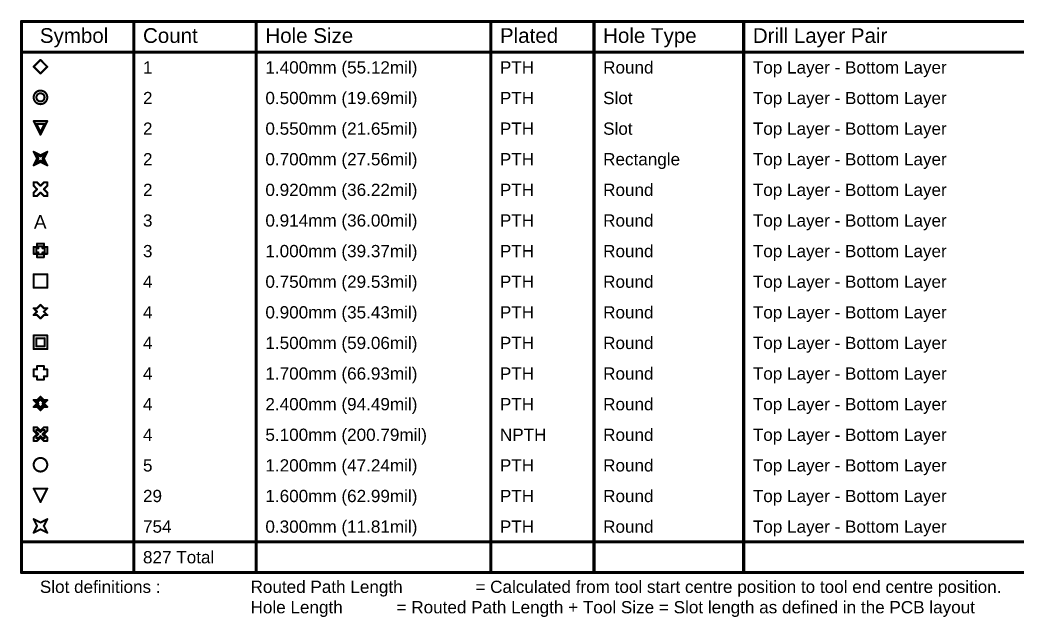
# Model space of a CAD drawing. Header units: inches. Extents: x 22 to 371, y 55 to 284.
# Drawn here: x 24.1 to 148.2, y 210.1 to 284.4 of the extents above; entities that cross this region are included whole.
import ezdxf

# ---------------------------------------------------------------- set-up
doc = ezdxf.new("R2010")
doc.units = ezdxf.units.IN
doc.layers.add('Drill Drawing', color=1, linetype='Continuous')
doc.styles.add('Arial', font='', dxfattribs={"height": 0.2})
doc.styles.get('Arial').set_extended_font_data('Arial')

msp = doc.modelspace()

# ---------------------------------------------------------------- linework, layer by layer
at = {"layer": 'Drill Drawing'}
for points in [[(24.27, 284.22, 0.381, 0.381, 0), (370.42, 284.22, 0.381, 0.381, 0)], [(24.27, 215.64, 0.381, 0.381, 0), (24.27, 284.22, 0.381, 0.381, 0)], [(38.26, 215.64, 0.381, 0.381, 0), (38.26, 284.22, 0.381, 0.381, 0)], [(53.5, 215.64, 0.381, 0.381, 0), (53.5, 284.22, 0.381, 0.381, 0)], [(82.7, 215.64, 0.381, 0.381, 0), (82.7, 284.22, 0.381, 0.381, 0)], [(95.55, 215.64, 0.381, 0.381, 0), (95.55, 284.22, 0.381, 0.381, 0)], [(114.19, 215.64, 0.381, 0.381, 0), (114.19, 284.22, 0.381, 0.381, 0)], [(24.27, 280.41, 0.381, 0.381, 0), (370.42, 280.41, 0.381, 0.381, 0)], [(25.79, 278.59, 0.254, 0.254, 0), (26.64, 279.44, 0.254, 0.254, 0)], [(26.64, 279.44, 0.254, 0.254, 0), (27.48, 278.59, 0.254, 0.254, 0)], [(25.79, 278.59, 0.254, 0.254, 0), (26.64, 277.75, 0.254, 0.254, 0)], [(26.64, 277.75, 0.254, 0.254, 0), (27.48, 278.59, 0.254, 0.254, 0)], [(25.79, 271.82, 0.254, 0.254, 0), (27.48, 271.82, 0.254, 0.254, 0)], [(25.79, 271.82, 0.254, 0.254, 0), (26.64, 270.13, 0.254, 0.254, 0)], [(26.64, 270.13, 0.254, 0.254, 0), (27.48, 271.82, 0.254, 0.254, 0)], [(26.13, 271.48, 0.254, 0.254, 0), (27.14, 271.48, 0.254, 0.254, 0)], [(26.13, 271.48, 0.254, 0.254, 0), (26.64, 270.47, 0.254, 0.254, 0)], [(26.64, 270.47, 0.254, 0.254, 0), (27.14, 271.48, 0.254, 0.254, 0)], [(25.79, 268.01, 0.254, 0.254, 0), (26.64, 267.59, 0.254, 0.254, 0)], [(25.79, 268.01, 0.254, 0.254, 0), (26.21, 267.16, 0.254, 0.254, 0)], [(25.79, 266.32, 0.254, 0.254, 0), (26.21, 267.16, 0.254, 0.254, 0)], [(26.13, 267.67, 0.254, 0.254, 0), (26.64, 267.42, 0.254, 0.254, 0)], [(26.13, 267.67, 0.254, 0.254, 0), (26.38, 267.16, 0.254, 0.254, 0)], [(26.13, 266.66, 0.254, 0.254, 0), (26.38, 267.16, 0.254, 0.254, 0)], [(26.13, 266.66, 0.254, 0.254, 0), (26.64, 266.91, 0.254, 0.254, 0)], [(26.64, 267.59, 0.254, 0.254, 0), (27.48, 268.01, 0.254, 0.254, 0)], [(26.64, 267.42, 0.254, 0.254, 0), (27.14, 267.67, 0.254, 0.254, 0)], [(26.64, 266.91, 0.254, 0.254, 0), (27.14, 266.66, 0.254, 0.254, 0)], [(26.89, 267.16, 0.254, 0.254, 0), (27.14, 267.67, 0.254, 0.254, 0)], [(26.89, 267.16, 0.254, 0.254, 0), (27.14, 266.66, 0.254, 0.254, 0)], [(27.06, 267.16, 0.254, 0.254, 0), (27.48, 268.01, 0.254, 0.254, 0)], [(27.06, 267.16, 0.254, 0.254, 0), (27.48, 266.32, 0.254, 0.254, 0)], [(25.79, 266.32, 0.254, 0.254, 0), (26.64, 266.74, 0.254, 0.254, 0)], [(26.64, 266.74, 0.254, 0.254, 0), (27.48, 266.32, 0.254, 0.254, 0)], [(25.79, 263.78, 0.254, 0.254, 0), (25.79, 264.2, 0.254, 0.254, 0)], [(25.79, 264.2, 0.254, 0.254, 0), (26.21, 264.2, 0.254, 0.254, 0)], [(25.79, 263.78, 0.254, 0.254, 0), (26.21, 263.35, 0.254, 0.254, 0)], [(25.79, 262.93, 0.254, 0.254, 0), (26.21, 263.35, 0.254, 0.254, 0)], [(26.21, 264.2, 0.254, 0.254, 0), (26.64, 263.78, 0.254, 0.254, 0)], [(26.64, 263.78, 0.254, 0.254, 0), (27.06, 264.2, 0.254, 0.254, 0)], [(27.06, 264.2, 0.254, 0.254, 0), (27.48, 264.2, 0.254, 0.254, 0)], [(27.06, 263.35, 0.254, 0.254, 0), (27.48, 263.78, 0.254, 0.254, 0)], [(27.06, 263.35, 0.254, 0.254, 0), (27.48, 262.93, 0.254, 0.254, 0)], [(27.48, 263.78, 0.254, 0.254, 0), (27.48, 264.2, 0.254, 0.254, 0)], [(25.79, 262.51, 0.254, 0.254, 0), (25.79, 262.93, 0.254, 0.254, 0)], [(25.79, 262.51, 0.254, 0.254, 0), (26.21, 262.51, 0.254, 0.254, 0)], [(26.21, 262.51, 0.254, 0.254, 0), (26.64, 262.93, 0.254, 0.254, 0)], [(26.64, 262.93, 0.254, 0.254, 0), (27.06, 262.51, 0.254, 0.254, 0)], [(27.06, 262.51, 0.254, 0.254, 0), (27.48, 262.51, 0.254, 0.254, 0)], [(27.48, 262.51, 0.254, 0.254, 0), (27.48, 262.93, 0.254, 0.254, 0)], [(25.79, 255.31, 0.254, 0.254, 0), (25.79, 256.16, 0.254, 0.254, 0)], [(25.79, 256.16, 0.254, 0.254, 0), (26.21, 256.16, 0.254, 0.254, 0)], [(26.13, 255.48, 0.254, 0.254, 0), (26.13, 255.99, 0.254, 0.254, 0)], [(26.13, 255.99, 0.254, 0.254, 0), (26.38, 255.99, 0.254, 0.254, 0)], [(26.21, 256.16, 0.254, 0.254, 0), (26.21, 256.58, 0.254, 0.254, 0)], [(26.21, 256.58, 0.254, 0.254, 0), (27.06, 256.58, 0.254, 0.254, 0)], [(26.38, 255.99, 0.254, 0.254, 0), (26.38, 256.24, 0.254, 0.254, 0)], [(26.38, 256.24, 0.254, 0.254, 0), (26.89, 256.24, 0.254, 0.254, 0)], [(26.89, 255.99, 0.254, 0.254, 0), (26.89, 256.24, 0.254, 0.254, 0)], [(26.89, 255.99, 0.254, 0.254, 0), (27.14, 255.99, 0.254, 0.254, 0)], [(27.06, 256.16, 0.254, 0.254, 0), (27.06, 256.58, 0.254, 0.254, 0)], [(27.06, 256.16, 0.254, 0.254, 0), (27.48, 256.16, 0.254, 0.254, 0)], [(27.14, 255.48, 0.254, 0.254, 0), (27.14, 255.99, 0.254, 0.254, 0)], [(27.48, 255.31, 0.254, 0.254, 0), (27.48, 256.16, 0.254, 0.254, 0)], [(25.79, 255.31, 0.254, 0.254, 0), (26.21, 255.31, 0.254, 0.254, 0)], [(26.13, 255.48, 0.254, 0.254, 0), (26.38, 255.48, 0.254, 0.254, 0)], [(26.21, 254.89, 0.254, 0.254, 0), (26.21, 255.31, 0.254, 0.254, 0)], [(26.21, 254.89, 0.254, 0.254, 0), (27.06, 254.89, 0.254, 0.254, 0)], [(26.38, 255.23, 0.254, 0.254, 0), (26.38, 255.48, 0.254, 0.254, 0)], [(26.38, 255.23, 0.254, 0.254, 0), (26.89, 255.23, 0.254, 0.254, 0)], [(26.89, 255.48, 0.254, 0.254, 0), (27.14, 255.48, 0.254, 0.254, 0)], [(26.89, 255.23, 0.254, 0.254, 0), (26.89, 255.48, 0.254, 0.254, 0)], [(27.06, 255.31, 0.254, 0.254, 0), (27.48, 255.31, 0.254, 0.254, 0)], [(27.06, 254.89, 0.254, 0.254, 0), (27.06, 255.31, 0.254, 0.254, 0)], [(25.79, 252.77, 0.254, 0.254, 0), (27.48, 252.77, 0.254, 0.254, 0)], [(25.79, 251.08, 0.254, 0.254, 0), (25.79, 252.77, 0.254, 0.254, 0)], [(27.48, 251.08, 0.254, 0.254, 0), (27.48, 252.77, 0.254, 0.254, 0)], [(25.79, 251.08, 0.254, 0.254, 0), (27.48, 251.08, 0.254, 0.254, 0)], [(25.79, 248.54, 0.254, 0.254, 0), (26.21, 248.11, 0.254, 0.254, 0)], [(25.79, 248.54, 0.254, 0.254, 0), (26.21, 248.54, 0.254, 0.254, 0)], [(26.21, 248.54, 0.254, 0.254, 0), (26.64, 248.96, 0.254, 0.254, 0)], [(26.64, 248.96, 0.254, 0.254, 0), (27.06, 248.54, 0.254, 0.254, 0)], [(27.06, 248.54, 0.254, 0.254, 0), (27.48, 248.54, 0.254, 0.254, 0)], [(27.06, 248.11, 0.254, 0.254, 0), (27.48, 248.54, 0.254, 0.254, 0)], [(25.79, 247.69, 0.254, 0.254, 0), (26.21, 248.11, 0.254, 0.254, 0)], [(25.79, 247.69, 0.254, 0.254, 0), (26.21, 247.69, 0.254, 0.254, 0)], [(26.21, 247.69, 0.254, 0.254, 0), (26.64, 247.27, 0.254, 0.254, 0)], [(26.64, 247.27, 0.254, 0.254, 0), (27.06, 247.69, 0.254, 0.254, 0)], [(27.06, 248.11, 0.254, 0.254, 0), (27.48, 247.69, 0.254, 0.254, 0)], [(27.06, 247.69, 0.254, 0.254, 0), (27.48, 247.69, 0.254, 0.254, 0)], [(25.79, 245.15, 0.254, 0.254, 0), (27.48, 245.15, 0.254, 0.254, 0)], [(25.79, 243.46, 0.254, 0.254, 0), (25.79, 245.15, 0.254, 0.254, 0)], [(26.13, 244.81, 0.254, 0.254, 0), (27.14, 244.81, 0.254, 0.254, 0)], [(26.13, 243.8, 0.254, 0.254, 0), (26.13, 244.81, 0.254, 0.254, 0)], [(27.14, 243.8, 0.254, 0.254, 0), (27.14, 244.81, 0.254, 0.254, 0)], [(27.48, 243.46, 0.254, 0.254, 0), (27.48, 245.15, 0.254, 0.254, 0)], [(25.79, 243.46, 0.254, 0.254, 0), (27.48, 243.46, 0.254, 0.254, 0)], [(26.13, 243.8, 0.254, 0.254, 0), (27.14, 243.8, 0.254, 0.254, 0)], [(25.79, 240.07, 0.254, 0.254, 0), (25.79, 240.92, 0.254, 0.254, 0)], [(25.79, 240.92, 0.254, 0.254, 0), (26.21, 240.92, 0.254, 0.254, 0)], [(26.21, 240.92, 0.254, 0.254, 0), (26.21, 241.34, 0.254, 0.254, 0)], [(26.21, 241.34, 0.254, 0.254, 0), (27.06, 241.34, 0.254, 0.254, 0)], [(27.06, 240.92, 0.254, 0.254, 0), (27.06, 241.34, 0.254, 0.254, 0)], [(27.06, 240.92, 0.254, 0.254, 0), (27.48, 240.92, 0.254, 0.254, 0)], [(27.48, 240.07, 0.254, 0.254, 0), (27.48, 240.92, 0.254, 0.254, 0)], [(25.79, 240.07, 0.254, 0.254, 0), (26.21, 240.07, 0.254, 0.254, 0)], [(26.21, 239.65, 0.254, 0.254, 0), (26.21, 240.07, 0.254, 0.254, 0)], [(26.21, 239.65, 0.254, 0.254, 0), (27.06, 239.65, 0.254, 0.254, 0)], [(27.06, 240.07, 0.254, 0.254, 0), (27.48, 240.07, 0.254, 0.254, 0)], [(27.06, 239.65, 0.254, 0.254, 0), (27.06, 240.07, 0.254, 0.254, 0)], [(25.79, 237.11, 0.254, 0.254, 0), (26.21, 236.68, 0.254, 0.254, 0)], [(25.79, 237.11, 0.254, 0.254, 0), (26.21, 237.11, 0.254, 0.254, 0)], [(26.21, 237.11, 0.254, 0.254, 0), (26.64, 237.53, 0.254, 0.254, 0)], [(26.38, 236.94, 0.254, 0.254, 0), (26.64, 237.19, 0.254, 0.254, 0)], [(26.64, 237.53, 0.254, 0.254, 0), (27.06, 237.11, 0.254, 0.254, 0)], [(26.64, 237.19, 0.254, 0.254, 0), (26.89, 236.94, 0.254, 0.254, 0)], [(27.06, 237.11, 0.254, 0.254, 0), (27.48, 237.11, 0.254, 0.254, 0)], [(27.06, 236.68, 0.254, 0.254, 0), (27.48, 237.11, 0.254, 0.254, 0)], [(25.79, 236.26, 0.254, 0.254, 0), (26.21, 236.68, 0.254, 0.254, 0)], [(25.79, 236.26, 0.254, 0.254, 0), (26.21, 236.26, 0.254, 0.254, 0)], [(26.13, 236.94, 0.254, 0.254, 0), (26.38, 236.68, 0.254, 0.254, 0)], [(26.13, 236.94, 0.254, 0.254, 0), (26.38, 236.94, 0.254, 0.254, 0)], [(26.13, 236.43, 0.254, 0.254, 0), (26.38, 236.68, 0.254, 0.254, 0)], [(26.13, 236.43, 0.254, 0.254, 0), (26.38, 236.43, 0.254, 0.254, 0)], [(26.21, 236.26, 0.254, 0.254, 0), (26.64, 235.84, 0.254, 0.254, 0)], [(26.38, 236.43, 0.254, 0.254, 0), (26.64, 236.18, 0.254, 0.254, 0)], [(26.64, 236.18, 0.254, 0.254, 0), (26.89, 236.43, 0.254, 0.254, 0)], [(26.64, 235.84, 0.254, 0.254, 0), (27.06, 236.26, 0.254, 0.254, 0)], [(26.89, 236.94, 0.254, 0.254, 0), (27.14, 236.94, 0.254, 0.254, 0)], [(26.89, 236.68, 0.254, 0.254, 0), (27.14, 236.94, 0.254, 0.254, 0)], [(26.89, 236.68, 0.254, 0.254, 0), (27.14, 236.43, 0.254, 0.254, 0)], [(26.89, 236.43, 0.254, 0.254, 0), (27.14, 236.43, 0.254, 0.254, 0)], [(27.06, 236.68, 0.254, 0.254, 0), (27.48, 236.26, 0.254, 0.254, 0)], [(27.06, 236.26, 0.254, 0.254, 0), (27.48, 236.26, 0.254, 0.254, 0)], [(25.79, 233.3, 0.254, 0.254, 0), (25.79, 233.72, 0.254, 0.254, 0)], [(25.79, 233.72, 0.254, 0.254, 0), (26.21, 233.72, 0.254, 0.254, 0)], [(25.79, 233.3, 0.254, 0.254, 0), (26.21, 232.87, 0.254, 0.254, 0)], [(26.13, 233.13, 0.254, 0.254, 0), (26.13, 233.38, 0.254, 0.254, 0)], [(26.13, 233.38, 0.254, 0.254, 0), (26.38, 233.38, 0.254, 0.254, 0)], [(26.21, 233.72, 0.254, 0.254, 0), (26.64, 233.3, 0.254, 0.254, 0)], [(26.38, 233.38, 0.254, 0.254, 0), (26.64, 233.13, 0.254, 0.254, 0)], [(26.64, 233.3, 0.254, 0.254, 0), (27.06, 233.72, 0.254, 0.254, 0)], [(26.64, 233.13, 0.254, 0.254, 0), (26.89, 233.38, 0.254, 0.254, 0)], [(26.89, 233.38, 0.254, 0.254, 0), (27.14, 233.38, 0.254, 0.254, 0)], [(27.06, 233.72, 0.254, 0.254, 0), (27.48, 233.72, 0.254, 0.254, 0)], [(27.06, 232.87, 0.254, 0.254, 0), (27.48, 233.3, 0.254, 0.254, 0)], [(27.14, 233.13, 0.254, 0.254, 0), (27.14, 233.38, 0.254, 0.254, 0)], [(27.48, 233.3, 0.254, 0.254, 0), (27.48, 233.72, 0.254, 0.254, 0)], [(25.79, 232.45, 0.254, 0.254, 0), (26.21, 232.87, 0.254, 0.254, 0)], [(25.79, 232.03, 0.254, 0.254, 0), (25.79, 232.45, 0.254, 0.254, 0)], [(26.13, 233.13, 0.254, 0.254, 0), (26.38, 232.87, 0.254, 0.254, 0)], [(26.13, 232.62, 0.254, 0.254, 0), (26.38, 232.87, 0.254, 0.254, 0)], [(26.13, 232.37, 0.254, 0.254, 0), (26.13, 232.62, 0.254, 0.254, 0)], [(26.13, 232.37, 0.254, 0.254, 0), (26.38, 232.37, 0.254, 0.254, 0)], [(26.21, 232.03, 0.254, 0.254, 0), (26.64, 232.45, 0.254, 0.254, 0)], [(26.38, 232.37, 0.254, 0.254, 0), (26.64, 232.62, 0.254, 0.254, 0)], [(26.64, 232.62, 0.254, 0.254, 0), (26.89, 232.37, 0.254, 0.254, 0)], [(26.64, 232.45, 0.254, 0.254, 0), (27.06, 232.03, 0.254, 0.254, 0)], [(26.89, 232.87, 0.254, 0.254, 0), (27.14, 233.13, 0.254, 0.254, 0)], [(26.89, 232.87, 0.254, 0.254, 0), (27.14, 232.62, 0.254, 0.254, 0)], [(26.89, 232.37, 0.254, 0.254, 0), (27.14, 232.37, 0.254, 0.254, 0)], [(27.06, 232.87, 0.254, 0.254, 0), (27.48, 232.45, 0.254, 0.254, 0)], [(27.14, 232.37, 0.254, 0.254, 0), (27.14, 232.62, 0.254, 0.254, 0)], [(27.48, 232.03, 0.254, 0.254, 0), (27.48, 232.45, 0.254, 0.254, 0)], [(25.79, 232.03, 0.254, 0.254, 0), (26.21, 232.03, 0.254, 0.254, 0)], [(27.06, 232.03, 0.254, 0.254, 0), (27.48, 232.03, 0.254, 0.254, 0)], [(25.79, 226.1, 0.254, 0.254, 0), (27.48, 226.1, 0.254, 0.254, 0)], [(25.79, 226.1, 0.254, 0.254, 0), (26.64, 224.41, 0.254, 0.254, 0)], [(26.64, 224.41, 0.254, 0.254, 0), (27.48, 226.1, 0.254, 0.254, 0)], [(25.79, 222.29, 0.254, 0.254, 0), (26.64, 221.87, 0.254, 0.254, 0)], [(25.79, 222.29, 0.254, 0.254, 0), (26.21, 221.44, 0.254, 0.254, 0)], [(26.64, 221.87, 0.254, 0.254, 0), (27.48, 222.29, 0.254, 0.254, 0)], [(27.06, 221.44, 0.254, 0.254, 0), (27.48, 222.29, 0.254, 0.254, 0)], [(25.79, 220.6, 0.254, 0.254, 0), (26.21, 221.44, 0.254, 0.254, 0)], [(25.79, 220.6, 0.254, 0.254, 0), (26.64, 221.02, 0.254, 0.254, 0)], [(26.64, 221.02, 0.254, 0.254, 0), (27.48, 220.6, 0.254, 0.254, 0)], [(27.06, 221.44, 0.254, 0.254, 0), (27.48, 220.6, 0.254, 0.254, 0)], [(24.27, 219.45, 0.381, 0.381, 0), (370.42, 219.45, 0.381, 0.381, 0)], [(24.27, 215.64, 0.381, 0.381, 0), (370.42, 215.64, 0.381, 0.381, 0)]]:
    msp.add_lwpolyline(points, format="xyseb", dxfattribs=at)
for points in [[(24.17, 284.22, 0.191, 0.191, 1), (24.36, 284.22, 0.191, 0.191, 1)], [(24.17, 284.22, 0.191, 0.191, 1), (24.36, 284.22, 0.191, 0.191, 1)], [(38.17, 284.22, 0.191, 0.191, 1), (38.36, 284.22, 0.191, 0.191, 1)], [(53.4, 284.22, 0.191, 0.191, 1), (53.59, 284.22, 0.191, 0.191, 1)], [(82.6, 284.22, 0.191, 0.191, 1), (82.79, 284.22, 0.191, 0.191, 1)], [(95.45, 284.22, 0.191, 0.191, 1), (95.64, 284.22, 0.191, 0.191, 1)], [(114.09, 284.22, 0.191, 0.191, 1), (114.28, 284.22, 0.191, 0.191, 1)], [(24.17, 280.41, 0.191, 0.191, 1), (24.36, 280.41, 0.191, 0.191, 1)], [(26.57, 279.44, 0.127, 0.127, 1), (26.7, 279.44, 0.127, 0.127, 1)], [(26.57, 279.44, 0.127, 0.127, 1), (26.7, 279.44, 0.127, 0.127, 1)], [(25.72, 278.59, 0.127, 0.127, 1), (25.85, 278.59, 0.127, 0.127, 1)], [(25.72, 278.59, 0.127, 0.127, 1), (25.85, 278.59, 0.127, 0.127, 1)], [(27.42, 278.59, 0.127, 0.127, 1), (27.55, 278.59, 0.127, 0.127, 1)], [(27.42, 278.59, 0.127, 0.127, 1), (27.55, 278.59, 0.127, 0.127, 1)], [(26.57, 277.75, 0.127, 0.127, 1), (26.7, 277.75, 0.127, 0.127, 1)], [(26.57, 277.75, 0.127, 0.127, 1), (26.7, 277.75, 0.127, 0.127, 1)], [(27.48, 274.78, 0.254, 0.254, 1), (25.79, 274.78, 0.254, 0.254, 1)], [(25.72, 274.78, 0.127, 0.127, 1), (25.85, 274.78, 0.127, 0.127, 1)], [(27.14, 274.78, 0.254, 0.254, 1), (26.13, 274.78, 0.254, 0.254, 1)], [(26.06, 274.78, 0.127, 0.127, 1), (26.19, 274.78, 0.127, 0.127, 1)], [(27.08, 274.78, 0.127, 0.127, 1), (27.21, 274.78, 0.127, 0.127, 1)], [(27.42, 274.78, 0.127, 0.127, 1), (27.55, 274.78, 0.127, 0.127, 1)], [(25.72, 271.82, 0.127, 0.127, 1), (25.85, 271.82, 0.127, 0.127, 1)], [(25.72, 271.82, 0.127, 0.127, 1), (25.85, 271.82, 0.127, 0.127, 1)], [(27.42, 271.82, 0.127, 0.127, 1), (27.55, 271.82, 0.127, 0.127, 1)], [(27.42, 271.82, 0.127, 0.127, 1), (27.55, 271.82, 0.127, 0.127, 1)], [(26.06, 271.48, 0.127, 0.127, 1), (26.19, 271.48, 0.127, 0.127, 1)], [(26.06, 271.48, 0.127, 0.127, 1), (26.19, 271.48, 0.127, 0.127, 1)], [(27.08, 271.48, 0.127, 0.127, 1), (27.21, 271.48, 0.127, 0.127, 1)], [(27.08, 271.48, 0.127, 0.127, 1), (27.21, 271.48, 0.127, 0.127, 1)], [(26.57, 270.47, 0.127, 0.127, 1), (26.7, 270.47, 0.127, 0.127, 1)], [(26.57, 270.47, 0.127, 0.127, 1), (26.7, 270.47, 0.127, 0.127, 1)], [(26.57, 270.13, 0.127, 0.127, 1), (26.7, 270.13, 0.127, 0.127, 1)], [(26.57, 270.13, 0.127, 0.127, 1), (26.7, 270.13, 0.127, 0.127, 1)], [(25.72, 268.01, 0.127, 0.127, 1), (25.85, 268.01, 0.127, 0.127, 1)], [(25.72, 268.01, 0.127, 0.127, 1), (25.85, 268.01, 0.127, 0.127, 1)], [(26.06, 267.67, 0.127, 0.127, 1), (26.19, 267.67, 0.127, 0.127, 1)], [(26.06, 267.67, 0.127, 0.127, 1), (26.19, 267.67, 0.127, 0.127, 1)], [(26.15, 267.16, 0.127, 0.127, 1), (26.28, 267.16, 0.127, 0.127, 1)], [(26.15, 267.16, 0.127, 0.127, 1), (26.28, 267.16, 0.127, 0.127, 1)], [(26.32, 267.16, 0.127, 0.127, 1), (26.44, 267.16, 0.127, 0.127, 1)], [(26.32, 267.16, 0.127, 0.127, 1), (26.44, 267.16, 0.127, 0.127, 1)], [(26.57, 267.59, 0.127, 0.127, 1), (26.7, 267.59, 0.127, 0.127, 1)], [(26.57, 267.59, 0.127, 0.127, 1), (26.7, 267.59, 0.127, 0.127, 1)], [(26.57, 267.42, 0.127, 0.127, 1), (26.7, 267.42, 0.127, 0.127, 1)], [(26.57, 267.42, 0.127, 0.127, 1), (26.7, 267.42, 0.127, 0.127, 1)], [(26.57, 266.91, 0.127, 0.127, 1), (26.7, 266.91, 0.127, 0.127, 1)], [(26.57, 266.91, 0.127, 0.127, 1), (26.7, 266.91, 0.127, 0.127, 1)], [(26.83, 267.16, 0.127, 0.127, 1), (26.95, 267.16, 0.127, 0.127, 1)], [(26.83, 267.16, 0.127, 0.127, 1), (26.95, 267.16, 0.127, 0.127, 1)], [(26.99, 267.16, 0.127, 0.127, 1), (27.12, 267.16, 0.127, 0.127, 1)], [(26.99, 267.16, 0.127, 0.127, 1), (27.12, 267.16, 0.127, 0.127, 1)], [(27.08, 267.67, 0.127, 0.127, 1), (27.21, 267.67, 0.127, 0.127, 1)], [(27.08, 267.67, 0.127, 0.127, 1), (27.21, 267.67, 0.127, 0.127, 1)], [(27.42, 268.01, 0.127, 0.127, 1), (27.55, 268.01, 0.127, 0.127, 1)], [(27.42, 268.01, 0.127, 0.127, 1), (27.55, 268.01, 0.127, 0.127, 1)], [(25.72, 266.32, 0.127, 0.127, 1), (25.85, 266.32, 0.127, 0.127, 1)], [(25.72, 266.32, 0.127, 0.127, 1), (25.85, 266.32, 0.127, 0.127, 1)], [(26.06, 266.66, 0.127, 0.127, 1), (26.19, 266.66, 0.127, 0.127, 1)], [(26.06, 266.66, 0.127, 0.127, 1), (26.19, 266.66, 0.127, 0.127, 1)], [(26.57, 266.74, 0.127, 0.127, 1), (26.7, 266.74, 0.127, 0.127, 1)], [(26.57, 266.74, 0.127, 0.127, 1), (26.7, 266.74, 0.127, 0.127, 1)], [(27.08, 266.66, 0.127, 0.127, 1), (27.21, 266.66, 0.127, 0.127, 1)], [(27.08, 266.66, 0.127, 0.127, 1), (27.21, 266.66, 0.127, 0.127, 1)], [(27.42, 266.32, 0.127, 0.127, 1), (27.55, 266.32, 0.127, 0.127, 1)], [(27.42, 266.32, 0.127, 0.127, 1), (27.55, 266.32, 0.127, 0.127, 1)], [(25.72, 264.2, 0.127, 0.127, 1), (25.85, 264.2, 0.127, 0.127, 1)], [(25.72, 264.2, 0.127, 0.127, 1), (25.85, 264.2, 0.127, 0.127, 1)], [(25.72, 263.78, 0.127, 0.127, 1), (25.85, 263.78, 0.127, 0.127, 1)], [(25.72, 263.78, 0.127, 0.127, 1), (25.85, 263.78, 0.127, 0.127, 1)], [(26.15, 264.2, 0.127, 0.127, 1), (26.28, 264.2, 0.127, 0.127, 1)], [(26.15, 264.2, 0.127, 0.127, 1), (26.28, 264.2, 0.127, 0.127, 1)], [(26.15, 263.35, 0.127, 0.127, 1), (26.28, 263.35, 0.127, 0.127, 1)], [(26.15, 263.35, 0.127, 0.127, 1), (26.28, 263.35, 0.127, 0.127, 1)], [(26.57, 263.78, 0.127, 0.127, 1), (26.7, 263.78, 0.127, 0.127, 1)], [(26.57, 263.78, 0.127, 0.127, 1), (26.7, 263.78, 0.127, 0.127, 1)], [(26.99, 264.2, 0.127, 0.127, 1), (27.12, 264.2, 0.127, 0.127, 1)], [(26.99, 264.2, 0.127, 0.127, 1), (27.12, 264.2, 0.127, 0.127, 1)], [(26.99, 263.35, 0.127, 0.127, 1), (27.12, 263.35, 0.127, 0.127, 1)], [(26.99, 263.35, 0.127, 0.127, 1), (27.12, 263.35, 0.127, 0.127, 1)], [(27.42, 264.2, 0.127, 0.127, 1), (27.55, 264.2, 0.127, 0.127, 1)], [(27.42, 264.2, 0.127, 0.127, 1), (27.55, 264.2, 0.127, 0.127, 1)], [(27.42, 263.78, 0.127, 0.127, 1), (27.55, 263.78, 0.127, 0.127, 1)], [(27.42, 263.78, 0.127, 0.127, 1), (27.55, 263.78, 0.127, 0.127, 1)], [(25.72, 262.93, 0.127, 0.127, 1), (25.85, 262.93, 0.127, 0.127, 1)], [(25.72, 262.93, 0.127, 0.127, 1), (25.85, 262.93, 0.127, 0.127, 1)], [(25.72, 262.51, 0.127, 0.127, 1), (25.85, 262.51, 0.127, 0.127, 1)], [(25.72, 262.51, 0.127, 0.127, 1), (25.85, 262.51, 0.127, 0.127, 1)], [(26.15, 262.51, 0.127, 0.127, 1), (26.28, 262.51, 0.127, 0.127, 1)], [(26.15, 262.51, 0.127, 0.127, 1), (26.28, 262.51, 0.127, 0.127, 1)], [(26.57, 262.93, 0.127, 0.127, 1), (26.7, 262.93, 0.127, 0.127, 1)], [(26.57, 262.93, 0.127, 0.127, 1), (26.7, 262.93, 0.127, 0.127, 1)], [(26.99, 262.51, 0.127, 0.127, 1), (27.12, 262.51, 0.127, 0.127, 1)], [(26.99, 262.51, 0.127, 0.127, 1), (27.12, 262.51, 0.127, 0.127, 1)], [(27.42, 262.93, 0.127, 0.127, 1), (27.55, 262.93, 0.127, 0.127, 1)], [(27.42, 262.93, 0.127, 0.127, 1), (27.55, 262.93, 0.127, 0.127, 1)], [(27.42, 262.51, 0.127, 0.127, 1), (27.55, 262.51, 0.127, 0.127, 1)], [(27.42, 262.51, 0.127, 0.127, 1), (27.55, 262.51, 0.127, 0.127, 1)], [(25.72, 256.16, 0.127, 0.127, 1), (25.85, 256.16, 0.127, 0.127, 1)], [(25.72, 256.16, 0.127, 0.127, 1), (25.85, 256.16, 0.127, 0.127, 1)], [(26.06, 255.99, 0.127, 0.127, 1), (26.19, 255.99, 0.127, 0.127, 1)], [(26.06, 255.99, 0.127, 0.127, 1), (26.19, 255.99, 0.127, 0.127, 1)], [(26.15, 256.58, 0.127, 0.127, 1), (26.28, 256.58, 0.127, 0.127, 1)], [(26.15, 256.58, 0.127, 0.127, 1), (26.28, 256.58, 0.127, 0.127, 1)], [(26.15, 256.16, 0.127, 0.127, 1), (26.28, 256.16, 0.127, 0.127, 1)], [(26.15, 256.16, 0.127, 0.127, 1), (26.28, 256.16, 0.127, 0.127, 1)], [(26.32, 256.24, 0.127, 0.127, 1), (26.44, 256.24, 0.127, 0.127, 1)], [(26.32, 256.24, 0.127, 0.127, 1), (26.44, 256.24, 0.127, 0.127, 1)], [(26.32, 255.99, 0.127, 0.127, 1), (26.44, 255.99, 0.127, 0.127, 1)], [(26.32, 255.99, 0.127, 0.127, 1), (26.44, 255.99, 0.127, 0.127, 1)], [(26.83, 256.24, 0.127, 0.127, 1), (26.95, 256.24, 0.127, 0.127, 1)], [(26.83, 256.24, 0.127, 0.127, 1), (26.95, 256.24, 0.127, 0.127, 1)], [(26.83, 255.99, 0.127, 0.127, 1), (26.95, 255.99, 0.127, 0.127, 1)], [(26.83, 255.99, 0.127, 0.127, 1), (26.95, 255.99, 0.127, 0.127, 1)], [(26.99, 256.58, 0.127, 0.127, 1), (27.12, 256.58, 0.127, 0.127, 1)], [(26.99, 256.58, 0.127, 0.127, 1), (27.12, 256.58, 0.127, 0.127, 1)], [(26.99, 256.16, 0.127, 0.127, 1), (27.12, 256.16, 0.127, 0.127, 1)], [(26.99, 256.16, 0.127, 0.127, 1), (27.12, 256.16, 0.127, 0.127, 1)], [(27.08, 255.99, 0.127, 0.127, 1), (27.21, 255.99, 0.127, 0.127, 1)], [(27.08, 255.99, 0.127, 0.127, 1), (27.21, 255.99, 0.127, 0.127, 1)], [(27.42, 256.16, 0.127, 0.127, 1), (27.55, 256.16, 0.127, 0.127, 1)], [(27.42, 256.16, 0.127, 0.127, 1), (27.55, 256.16, 0.127, 0.127, 1)], [(25.72, 255.31, 0.127, 0.127, 1), (25.85, 255.31, 0.127, 0.127, 1)], [(25.72, 255.31, 0.127, 0.127, 1), (25.85, 255.31, 0.127, 0.127, 1)], [(26.06, 255.48, 0.127, 0.127, 1), (26.19, 255.48, 0.127, 0.127, 1)], [(26.06, 255.48, 0.127, 0.127, 1), (26.19, 255.48, 0.127, 0.127, 1)], [(26.15, 255.31, 0.127, 0.127, 1), (26.28, 255.31, 0.127, 0.127, 1)], [(26.15, 255.31, 0.127, 0.127, 1), (26.28, 255.31, 0.127, 0.127, 1)], [(26.15, 254.89, 0.127, 0.127, 1), (26.28, 254.89, 0.127, 0.127, 1)], [(26.15, 254.89, 0.127, 0.127, 1), (26.28, 254.89, 0.127, 0.127, 1)], [(26.32, 255.48, 0.127, 0.127, 1), (26.44, 255.48, 0.127, 0.127, 1)], [(26.32, 255.48, 0.127, 0.127, 1), (26.44, 255.48, 0.127, 0.127, 1)], [(26.32, 255.23, 0.127, 0.127, 1), (26.44, 255.23, 0.127, 0.127, 1)], [(26.32, 255.23, 0.127, 0.127, 1), (26.44, 255.23, 0.127, 0.127, 1)], [(26.83, 255.48, 0.127, 0.127, 1), (26.95, 255.48, 0.127, 0.127, 1)], [(26.83, 255.48, 0.127, 0.127, 1), (26.95, 255.48, 0.127, 0.127, 1)], [(26.83, 255.23, 0.127, 0.127, 1), (26.95, 255.23, 0.127, 0.127, 1)], [(26.83, 255.23, 0.127, 0.127, 1), (26.95, 255.23, 0.127, 0.127, 1)], [(26.99, 255.31, 0.127, 0.127, 1), (27.12, 255.31, 0.127, 0.127, 1)], [(26.99, 255.31, 0.127, 0.127, 1), (27.12, 255.31, 0.127, 0.127, 1)], [(26.99, 254.89, 0.127, 0.127, 1), (27.12, 254.89, 0.127, 0.127, 1)], [(26.99, 254.89, 0.127, 0.127, 1), (27.12, 254.89, 0.127, 0.127, 1)], [(27.08, 255.48, 0.127, 0.127, 1), (27.21, 255.48, 0.127, 0.127, 1)], [(27.08, 255.48, 0.127, 0.127, 1), (27.21, 255.48, 0.127, 0.127, 1)], [(27.42, 255.31, 0.127, 0.127, 1), (27.55, 255.31, 0.127, 0.127, 1)], [(27.42, 255.31, 0.127, 0.127, 1), (27.55, 255.31, 0.127, 0.127, 1)], [(25.72, 252.77, 0.127, 0.127, 1), (25.85, 252.77, 0.127, 0.127, 1)], [(25.72, 252.77, 0.127, 0.127, 1), (25.85, 252.77, 0.127, 0.127, 1)], [(27.42, 252.77, 0.127, 0.127, 1), (27.55, 252.77, 0.127, 0.127, 1)], [(27.42, 252.77, 0.127, 0.127, 1), (27.55, 252.77, 0.127, 0.127, 1)], [(25.72, 251.08, 0.127, 0.127, 1), (25.85, 251.08, 0.127, 0.127, 1)], [(25.72, 251.08, 0.127, 0.127, 1), (25.85, 251.08, 0.127, 0.127, 1)], [(27.42, 251.08, 0.127, 0.127, 1), (27.55, 251.08, 0.127, 0.127, 1)], [(27.42, 251.08, 0.127, 0.127, 1), (27.55, 251.08, 0.127, 0.127, 1)], [(25.72, 248.54, 0.127, 0.127, 1), (25.85, 248.54, 0.127, 0.127, 1)], [(25.72, 248.54, 0.127, 0.127, 1), (25.85, 248.54, 0.127, 0.127, 1)], [(26.15, 248.54, 0.127, 0.127, 1), (26.28, 248.54, 0.127, 0.127, 1)], [(26.15, 248.54, 0.127, 0.127, 1), (26.28, 248.54, 0.127, 0.127, 1)], [(26.57, 248.96, 0.127, 0.127, 1), (26.7, 248.96, 0.127, 0.127, 1)], [(26.57, 248.96, 0.127, 0.127, 1), (26.7, 248.96, 0.127, 0.127, 1)], [(26.99, 248.54, 0.127, 0.127, 1), (27.12, 248.54, 0.127, 0.127, 1)], [(26.99, 248.54, 0.127, 0.127, 1), (27.12, 248.54, 0.127, 0.127, 1)], [(27.42, 248.54, 0.127, 0.127, 1), (27.55, 248.54, 0.127, 0.127, 1)], [(27.42, 248.54, 0.127, 0.127, 1), (27.55, 248.54, 0.127, 0.127, 1)], [(25.72, 247.69, 0.127, 0.127, 1), (25.85, 247.69, 0.127, 0.127, 1)], [(25.72, 247.69, 0.127, 0.127, 1), (25.85, 247.69, 0.127, 0.127, 1)], [(26.15, 248.11, 0.127, 0.127, 1), (26.28, 248.11, 0.127, 0.127, 1)], [(26.15, 248.11, 0.127, 0.127, 1), (26.28, 248.11, 0.127, 0.127, 1)], [(26.15, 247.69, 0.127, 0.127, 1), (26.28, 247.69, 0.127, 0.127, 1)], [(26.15, 247.69, 0.127, 0.127, 1), (26.28, 247.69, 0.127, 0.127, 1)], [(26.57, 247.27, 0.127, 0.127, 1), (26.7, 247.27, 0.127, 0.127, 1)], [(26.57, 247.27, 0.127, 0.127, 1), (26.7, 247.27, 0.127, 0.127, 1)], [(26.99, 248.11, 0.127, 0.127, 1), (27.12, 248.11, 0.127, 0.127, 1)], [(26.99, 248.11, 0.127, 0.127, 1), (27.12, 248.11, 0.127, 0.127, 1)], [(26.99, 247.69, 0.127, 0.127, 1), (27.12, 247.69, 0.127, 0.127, 1)], [(26.99, 247.69, 0.127, 0.127, 1), (27.12, 247.69, 0.127, 0.127, 1)], [(27.42, 247.69, 0.127, 0.127, 1), (27.55, 247.69, 0.127, 0.127, 1)], [(27.42, 247.69, 0.127, 0.127, 1), (27.55, 247.69, 0.127, 0.127, 1)], [(25.72, 245.15, 0.127, 0.127, 1), (25.85, 245.15, 0.127, 0.127, 1)], [(25.72, 245.15, 0.127, 0.127, 1), (25.85, 245.15, 0.127, 0.127, 1)], [(26.06, 244.81, 0.127, 0.127, 1), (26.19, 244.81, 0.127, 0.127, 1)], [(26.06, 244.81, 0.127, 0.127, 1), (26.19, 244.81, 0.127, 0.127, 1)], [(27.08, 244.81, 0.127, 0.127, 1), (27.21, 244.81, 0.127, 0.127, 1)], [(27.08, 244.81, 0.127, 0.127, 1), (27.21, 244.81, 0.127, 0.127, 1)], [(27.42, 245.15, 0.127, 0.127, 1), (27.55, 245.15, 0.127, 0.127, 1)], [(27.42, 245.15, 0.127, 0.127, 1), (27.55, 245.15, 0.127, 0.127, 1)], [(25.72, 243.46, 0.127, 0.127, 1), (25.85, 243.46, 0.127, 0.127, 1)], [(25.72, 243.46, 0.127, 0.127, 1), (25.85, 243.46, 0.127, 0.127, 1)], [(26.06, 243.8, 0.127, 0.127, 1), (26.19, 243.8, 0.127, 0.127, 1)], [(26.06, 243.8, 0.127, 0.127, 1), (26.19, 243.8, 0.127, 0.127, 1)], [(27.08, 243.8, 0.127, 0.127, 1), (27.21, 243.8, 0.127, 0.127, 1)], [(27.08, 243.8, 0.127, 0.127, 1), (27.21, 243.8, 0.127, 0.127, 1)], [(27.42, 243.46, 0.127, 0.127, 1), (27.55, 243.46, 0.127, 0.127, 1)], [(27.42, 243.46, 0.127, 0.127, 1), (27.55, 243.46, 0.127, 0.127, 1)], [(25.72, 240.92, 0.127, 0.127, 1), (25.85, 240.92, 0.127, 0.127, 1)], [(25.72, 240.92, 0.127, 0.127, 1), (25.85, 240.92, 0.127, 0.127, 1)], [(26.15, 241.34, 0.127, 0.127, 1), (26.28, 241.34, 0.127, 0.127, 1)], [(26.15, 241.34, 0.127, 0.127, 1), (26.28, 241.34, 0.127, 0.127, 1)], [(26.15, 240.92, 0.127, 0.127, 1), (26.28, 240.92, 0.127, 0.127, 1)], [(26.15, 240.92, 0.127, 0.127, 1), (26.28, 240.92, 0.127, 0.127, 1)], [(26.99, 241.34, 0.127, 0.127, 1), (27.12, 241.34, 0.127, 0.127, 1)], [(26.99, 241.34, 0.127, 0.127, 1), (27.12, 241.34, 0.127, 0.127, 1)], [(26.99, 240.92, 0.127, 0.127, 1), (27.12, 240.92, 0.127, 0.127, 1)], [(26.99, 240.92, 0.127, 0.127, 1), (27.12, 240.92, 0.127, 0.127, 1)], [(27.42, 240.92, 0.127, 0.127, 1), (27.55, 240.92, 0.127, 0.127, 1)], [(27.42, 240.92, 0.127, 0.127, 1), (27.55, 240.92, 0.127, 0.127, 1)], [(25.72, 240.07, 0.127, 0.127, 1), (25.85, 240.07, 0.127, 0.127, 1)], [(25.72, 240.07, 0.127, 0.127, 1), (25.85, 240.07, 0.127, 0.127, 1)], [(26.15, 240.07, 0.127, 0.127, 1), (26.28, 240.07, 0.127, 0.127, 1)], [(26.15, 240.07, 0.127, 0.127, 1), (26.28, 240.07, 0.127, 0.127, 1)], [(26.15, 239.65, 0.127, 0.127, 1), (26.28, 239.65, 0.127, 0.127, 1)], [(26.15, 239.65, 0.127, 0.127, 1), (26.28, 239.65, 0.127, 0.127, 1)], [(26.99, 240.07, 0.127, 0.127, 1), (27.12, 240.07, 0.127, 0.127, 1)], [(26.99, 240.07, 0.127, 0.127, 1), (27.12, 240.07, 0.127, 0.127, 1)], [(26.99, 239.65, 0.127, 0.127, 1), (27.12, 239.65, 0.127, 0.127, 1)], [(26.99, 239.65, 0.127, 0.127, 1), (27.12, 239.65, 0.127, 0.127, 1)], [(27.42, 240.07, 0.127, 0.127, 1), (27.55, 240.07, 0.127, 0.127, 1)], [(27.42, 240.07, 0.127, 0.127, 1), (27.55, 240.07, 0.127, 0.127, 1)], [(25.72, 237.11, 0.127, 0.127, 1), (25.85, 237.11, 0.127, 0.127, 1)], [(25.72, 237.11, 0.127, 0.127, 1), (25.85, 237.11, 0.127, 0.127, 1)], [(26.15, 237.11, 0.127, 0.127, 1), (26.28, 237.11, 0.127, 0.127, 1)], [(26.15, 237.11, 0.127, 0.127, 1), (26.28, 237.11, 0.127, 0.127, 1)], [(26.57, 237.53, 0.127, 0.127, 1), (26.7, 237.53, 0.127, 0.127, 1)], [(26.57, 237.53, 0.127, 0.127, 1), (26.7, 237.53, 0.127, 0.127, 1)], [(26.57, 237.19, 0.127, 0.127, 1), (26.7, 237.19, 0.127, 0.127, 1)], [(26.57, 237.19, 0.127, 0.127, 1), (26.7, 237.19, 0.127, 0.127, 1)], [(26.99, 237.11, 0.127, 0.127, 1), (27.12, 237.11, 0.127, 0.127, 1)], [(26.99, 237.11, 0.127, 0.127, 1), (27.12, 237.11, 0.127, 0.127, 1)], [(27.42, 237.11, 0.127, 0.127, 1), (27.55, 237.11, 0.127, 0.127, 1)], [(27.42, 237.11, 0.127, 0.127, 1), (27.55, 237.11, 0.127, 0.127, 1)], [(25.72, 236.26, 0.127, 0.127, 1), (25.85, 236.26, 0.127, 0.127, 1)], [(25.72, 236.26, 0.127, 0.127, 1), (25.85, 236.26, 0.127, 0.127, 1)], [(26.06, 236.94, 0.127, 0.127, 1), (26.19, 236.94, 0.127, 0.127, 1)], [(26.06, 236.94, 0.127, 0.127, 1), (26.19, 236.94, 0.127, 0.127, 1)], [(26.06, 236.43, 0.127, 0.127, 1), (26.19, 236.43, 0.127, 0.127, 1)], [(26.06, 236.43, 0.127, 0.127, 1), (26.19, 236.43, 0.127, 0.127, 1)], [(26.15, 236.68, 0.127, 0.127, 1), (26.28, 236.68, 0.127, 0.127, 1)], [(26.15, 236.68, 0.127, 0.127, 1), (26.28, 236.68, 0.127, 0.127, 1)], [(26.15, 236.26, 0.127, 0.127, 1), (26.28, 236.26, 0.127, 0.127, 1)], [(26.15, 236.26, 0.127, 0.127, 1), (26.28, 236.26, 0.127, 0.127, 1)], [(26.32, 236.94, 0.127, 0.127, 1), (26.44, 236.94, 0.127, 0.127, 1)], [(26.32, 236.94, 0.127, 0.127, 1), (26.44, 236.94, 0.127, 0.127, 1)], [(26.32, 236.68, 0.127, 0.127, 1), (26.44, 236.68, 0.127, 0.127, 1)], [(26.32, 236.68, 0.127, 0.127, 1), (26.44, 236.68, 0.127, 0.127, 1)], [(26.32, 236.43, 0.127, 0.127, 1), (26.44, 236.43, 0.127, 0.127, 1)], [(26.32, 236.43, 0.127, 0.127, 1), (26.44, 236.43, 0.127, 0.127, 1)], [(26.57, 236.18, 0.127, 0.127, 1), (26.7, 236.18, 0.127, 0.127, 1)], [(26.57, 236.18, 0.127, 0.127, 1), (26.7, 236.18, 0.127, 0.127, 1)], [(26.57, 235.84, 0.127, 0.127, 1), (26.7, 235.84, 0.127, 0.127, 1)], [(26.57, 235.84, 0.127, 0.127, 1), (26.7, 235.84, 0.127, 0.127, 1)], [(26.83, 236.94, 0.127, 0.127, 1), (26.95, 236.94, 0.127, 0.127, 1)], [(26.83, 236.94, 0.127, 0.127, 1), (26.95, 236.94, 0.127, 0.127, 1)], [(26.83, 236.68, 0.127, 0.127, 1), (26.95, 236.68, 0.127, 0.127, 1)], [(26.83, 236.68, 0.127, 0.127, 1), (26.95, 236.68, 0.127, 0.127, 1)], [(26.83, 236.43, 0.127, 0.127, 1), (26.95, 236.43, 0.127, 0.127, 1)], [(26.83, 236.43, 0.127, 0.127, 1), (26.95, 236.43, 0.127, 0.127, 1)], [(26.99, 236.68, 0.127, 0.127, 1), (27.12, 236.68, 0.127, 0.127, 1)], [(26.99, 236.68, 0.127, 0.127, 1), (27.12, 236.68, 0.127, 0.127, 1)], [(26.99, 236.26, 0.127, 0.127, 1), (27.12, 236.26, 0.127, 0.127, 1)], [(26.99, 236.26, 0.127, 0.127, 1), (27.12, 236.26, 0.127, 0.127, 1)], [(27.08, 236.94, 0.127, 0.127, 1), (27.21, 236.94, 0.127, 0.127, 1)], [(27.08, 236.94, 0.127, 0.127, 1), (27.21, 236.94, 0.127, 0.127, 1)], [(27.08, 236.43, 0.127, 0.127, 1), (27.21, 236.43, 0.127, 0.127, 1)], [(27.08, 236.43, 0.127, 0.127, 1), (27.21, 236.43, 0.127, 0.127, 1)], [(27.42, 236.26, 0.127, 0.127, 1), (27.55, 236.26, 0.127, 0.127, 1)], [(27.42, 236.26, 0.127, 0.127, 1), (27.55, 236.26, 0.127, 0.127, 1)], [(25.72, 233.72, 0.127, 0.127, 1), (25.85, 233.72, 0.127, 0.127, 1)], [(25.72, 233.72, 0.127, 0.127, 1), (25.85, 233.72, 0.127, 0.127, 1)], [(25.72, 233.3, 0.127, 0.127, 1), (25.85, 233.3, 0.127, 0.127, 1)], [(25.72, 233.3, 0.127, 0.127, 1), (25.85, 233.3, 0.127, 0.127, 1)], [(26.06, 233.38, 0.127, 0.127, 1), (26.19, 233.38, 0.127, 0.127, 1)], [(26.06, 233.38, 0.127, 0.127, 1), (26.19, 233.38, 0.127, 0.127, 1)], [(26.15, 233.72, 0.127, 0.127, 1), (26.28, 233.72, 0.127, 0.127, 1)], [(26.15, 233.72, 0.127, 0.127, 1), (26.28, 233.72, 0.127, 0.127, 1)], [(26.32, 233.38, 0.127, 0.127, 1), (26.44, 233.38, 0.127, 0.127, 1)], [(26.32, 233.38, 0.127, 0.127, 1), (26.44, 233.38, 0.127, 0.127, 1)], [(26.57, 233.3, 0.127, 0.127, 1), (26.7, 233.3, 0.127, 0.127, 1)], [(26.57, 233.3, 0.127, 0.127, 1), (26.7, 233.3, 0.127, 0.127, 1)], [(26.83, 233.38, 0.127, 0.127, 1), (26.95, 233.38, 0.127, 0.127, 1)], [(26.83, 233.38, 0.127, 0.127, 1), (26.95, 233.38, 0.127, 0.127, 1)], [(26.99, 233.72, 0.127, 0.127, 1), (27.12, 233.72, 0.127, 0.127, 1)], [(26.99, 233.72, 0.127, 0.127, 1), (27.12, 233.72, 0.127, 0.127, 1)], [(27.08, 233.38, 0.127, 0.127, 1), (27.21, 233.38, 0.127, 0.127, 1)], [(27.08, 233.38, 0.127, 0.127, 1), (27.21, 233.38, 0.127, 0.127, 1)], [(27.42, 233.72, 0.127, 0.127, 1), (27.55, 233.72, 0.127, 0.127, 1)], [(27.42, 233.72, 0.127, 0.127, 1), (27.55, 233.72, 0.127, 0.127, 1)], [(27.42, 233.3, 0.127, 0.127, 1), (27.55, 233.3, 0.127, 0.127, 1)], [(27.42, 233.3, 0.127, 0.127, 1), (27.55, 233.3, 0.127, 0.127, 1)], [(25.72, 232.45, 0.127, 0.127, 1), (25.85, 232.45, 0.127, 0.127, 1)], [(25.72, 232.45, 0.127, 0.127, 1), (25.85, 232.45, 0.127, 0.127, 1)], [(26.06, 233.13, 0.127, 0.127, 1), (26.19, 233.13, 0.127, 0.127, 1)], [(26.06, 233.13, 0.127, 0.127, 1), (26.19, 233.13, 0.127, 0.127, 1)], [(26.06, 232.62, 0.127, 0.127, 1), (26.19, 232.62, 0.127, 0.127, 1)], [(26.06, 232.62, 0.127, 0.127, 1), (26.19, 232.62, 0.127, 0.127, 1)], [(26.06, 232.37, 0.127, 0.127, 1), (26.19, 232.37, 0.127, 0.127, 1)], [(26.06, 232.37, 0.127, 0.127, 1), (26.19, 232.37, 0.127, 0.127, 1)], [(26.15, 232.87, 0.127, 0.127, 1), (26.28, 232.87, 0.127, 0.127, 1)], [(26.15, 232.87, 0.127, 0.127, 1), (26.28, 232.87, 0.127, 0.127, 1)], [(26.32, 232.87, 0.127, 0.127, 1), (26.44, 232.87, 0.127, 0.127, 1)], [(26.32, 232.87, 0.127, 0.127, 1), (26.44, 232.87, 0.127, 0.127, 1)], [(26.32, 232.37, 0.127, 0.127, 1), (26.44, 232.37, 0.127, 0.127, 1)], [(26.32, 232.37, 0.127, 0.127, 1), (26.44, 232.37, 0.127, 0.127, 1)], [(26.57, 233.13, 0.127, 0.127, 1), (26.7, 233.13, 0.127, 0.127, 1)], [(26.57, 233.13, 0.127, 0.127, 1), (26.7, 233.13, 0.127, 0.127, 1)], [(26.57, 232.62, 0.127, 0.127, 1), (26.7, 232.62, 0.127, 0.127, 1)], [(26.57, 232.62, 0.127, 0.127, 1), (26.7, 232.62, 0.127, 0.127, 1)], [(26.57, 232.45, 0.127, 0.127, 1), (26.7, 232.45, 0.127, 0.127, 1)], [(26.57, 232.45, 0.127, 0.127, 1), (26.7, 232.45, 0.127, 0.127, 1)], [(26.83, 232.87, 0.127, 0.127, 1), (26.95, 232.87, 0.127, 0.127, 1)], [(26.83, 232.87, 0.127, 0.127, 1), (26.95, 232.87, 0.127, 0.127, 1)], [(26.83, 232.37, 0.127, 0.127, 1), (26.95, 232.37, 0.127, 0.127, 1)], [(26.83, 232.37, 0.127, 0.127, 1), (26.95, 232.37, 0.127, 0.127, 1)], [(26.99, 232.87, 0.127, 0.127, 1), (27.12, 232.87, 0.127, 0.127, 1)], [(26.99, 232.87, 0.127, 0.127, 1), (27.12, 232.87, 0.127, 0.127, 1)], [(27.08, 233.13, 0.127, 0.127, 1), (27.21, 233.13, 0.127, 0.127, 1)], [(27.08, 233.13, 0.127, 0.127, 1), (27.21, 233.13, 0.127, 0.127, 1)], [(27.08, 232.62, 0.127, 0.127, 1), (27.21, 232.62, 0.127, 0.127, 1)], [(27.08, 232.62, 0.127, 0.127, 1), (27.21, 232.62, 0.127, 0.127, 1)], [(27.08, 232.37, 0.127, 0.127, 1), (27.21, 232.37, 0.127, 0.127, 1)], [(27.08, 232.37, 0.127, 0.127, 1), (27.21, 232.37, 0.127, 0.127, 1)], [(27.42, 232.45, 0.127, 0.127, 1), (27.55, 232.45, 0.127, 0.127, 1)], [(27.42, 232.45, 0.127, 0.127, 1), (27.55, 232.45, 0.127, 0.127, 1)], [(25.72, 232.03, 0.127, 0.127, 1), (25.85, 232.03, 0.127, 0.127, 1)], [(25.72, 232.03, 0.127, 0.127, 1), (25.85, 232.03, 0.127, 0.127, 1)], [(26.15, 232.03, 0.127, 0.127, 1), (26.28, 232.03, 0.127, 0.127, 1)], [(26.15, 232.03, 0.127, 0.127, 1), (26.28, 232.03, 0.127, 0.127, 1)], [(26.99, 232.03, 0.127, 0.127, 1), (27.12, 232.03, 0.127, 0.127, 1)], [(26.99, 232.03, 0.127, 0.127, 1), (27.12, 232.03, 0.127, 0.127, 1)], [(27.42, 232.03, 0.127, 0.127, 1), (27.55, 232.03, 0.127, 0.127, 1)], [(27.42, 232.03, 0.127, 0.127, 1), (27.55, 232.03, 0.127, 0.127, 1)], [(27.48, 229.06, 0.254, 0.254, 1), (25.79, 229.06, 0.254, 0.254, 1)], [(25.72, 229.06, 0.127, 0.127, 1), (25.85, 229.06, 0.127, 0.127, 1)], [(27.42, 229.06, 0.127, 0.127, 1), (27.55, 229.06, 0.127, 0.127, 1)], [(25.72, 226.1, 0.127, 0.127, 1), (25.85, 226.1, 0.127, 0.127, 1)], [(25.72, 226.1, 0.127, 0.127, 1), (25.85, 226.1, 0.127, 0.127, 1)], [(27.42, 226.1, 0.127, 0.127, 1), (27.55, 226.1, 0.127, 0.127, 1)], [(27.42, 226.1, 0.127, 0.127, 1), (27.55, 226.1, 0.127, 0.127, 1)], [(26.57, 224.41, 0.127, 0.127, 1), (26.7, 224.41, 0.127, 0.127, 1)], [(26.57, 224.41, 0.127, 0.127, 1), (26.7, 224.41, 0.127, 0.127, 1)], [(25.72, 222.29, 0.127, 0.127, 1), (25.85, 222.29, 0.127, 0.127, 1)], [(25.72, 222.29, 0.127, 0.127, 1), (25.85, 222.29, 0.127, 0.127, 1)], [(27.42, 222.29, 0.127, 0.127, 1), (27.55, 222.29, 0.127, 0.127, 1)], [(27.42, 222.29, 0.127, 0.127, 1), (27.55, 222.29, 0.127, 0.127, 1)], [(26.15, 221.44, 0.127, 0.127, 1), (26.28, 221.44, 0.127, 0.127, 1)], [(26.15, 221.44, 0.127, 0.127, 1), (26.28, 221.44, 0.127, 0.127, 1)], [(26.57, 221.87, 0.127, 0.127, 1), (26.7, 221.87, 0.127, 0.127, 1)], [(26.57, 221.87, 0.127, 0.127, 1), (26.7, 221.87, 0.127, 0.127, 1)], [(26.57, 221.02, 0.127, 0.127, 1), (26.7, 221.02, 0.127, 0.127, 1)], [(26.57, 221.02, 0.127, 0.127, 1), (26.7, 221.02, 0.127, 0.127, 1)], [(26.99, 221.44, 0.127, 0.127, 1), (27.12, 221.44, 0.127, 0.127, 1)], [(26.99, 221.44, 0.127, 0.127, 1), (27.12, 221.44, 0.127, 0.127, 1)], [(25.72, 220.6, 0.127, 0.127, 1), (25.85, 220.6, 0.127, 0.127, 1)], [(25.72, 220.6, 0.127, 0.127, 1), (25.85, 220.6, 0.127, 0.127, 1)], [(27.42, 220.6, 0.127, 0.127, 1), (27.55, 220.6, 0.127, 0.127, 1)], [(27.42, 220.6, 0.127, 0.127, 1), (27.55, 220.6, 0.127, 0.127, 1)], [(24.17, 219.45, 0.191, 0.191, 1), (24.36, 219.45, 0.191, 0.191, 1)], [(24.17, 215.64, 0.191, 0.191, 1), (24.36, 215.64, 0.191, 0.191, 1)], [(24.17, 215.64, 0.191, 0.191, 1), (24.36, 215.64, 0.191, 0.191, 1)], [(38.17, 215.64, 0.191, 0.191, 1), (38.36, 215.64, 0.191, 0.191, 1)], [(53.4, 215.64, 0.191, 0.191, 1), (53.59, 215.64, 0.191, 0.191, 1)], [(82.6, 215.64, 0.191, 0.191, 1), (82.79, 215.64, 0.191, 0.191, 1)], [(95.45, 215.64, 0.191, 0.191, 1), (95.64, 215.64, 0.191, 0.191, 1)], [(114.09, 215.64, 0.191, 0.191, 1), (114.28, 215.64, 0.191, 0.191, 1)]]:
    msp.add_lwpolyline(points, format="xyseb", close=True, dxfattribs=at)

# ---------------------------------------------------------------- texts
at = {"layer": 'Drill Drawing', "style": 'Arial'}
for s, height, p in [('Symbol', 1.829, (26.56, 281.56)), ('Count', 1.829, (39.4, 281.56)), ('Hole Size', 1.829, (54.64, 281.56)), ('Plated', 1.829, (83.84, 281.56)), ('Hole Type', 1.829, (96.69, 281.56)), ('Drill Layer Pair', 1.8288, (115.33, 281.56)), ('1.400mm (55.12mil)', 1.524, (54.64, 277.75)), ('Round', 1.524, (96.69, 277.75)), ('1', 1.52, (39.4, 277.75)), ('PTH', 1.524, (83.84, 277.75)), ('Top Layer - Bottom Layer', 1.524, (115.33, 277.75)), ('2', 1.52, (39.4, 273.94)), ('0.500mm (19.69mil)', 1.524, (54.64, 273.94)), ('PTH', 1.524, (83.84, 273.94)), ('Slot', 1.524, (96.69, 273.94)), ('Top Layer - Bottom Layer', 1.524, (115.33, 273.94)), ('2', 1.52, (39.4, 270.13)), ('0.550mm (21.65mil)', 1.524, (54.64, 270.13)), ('PTH', 1.524, (83.84, 270.13)), ('Slot', 1.524, (96.69, 270.13)), ('Top Layer - Bottom Layer', 1.524, (115.33, 270.13)), ('2', 1.52, (39.4, 266.32)), ('0.700mm (27.56mil)', 1.524, (54.64, 266.32)), ('PTH', 1.524, (83.84, 266.32)), ('Rectangle', 1.524, (96.69, 266.32)), ('Top Layer - Bottom Layer', 1.524, (115.33, 266.32)), ('2', 1.52, (39.4, 262.51)), ('0.920mm (36.22mil)', 1.524, (54.64, 262.51)), ('PTH', 1.524, (83.84, 262.51)), ('Round', 1.524, (96.69, 262.51)), ('Top Layer - Bottom Layer', 1.524, (115.33, 262.51)), ('A', 1.69, (25.82, 258.44)), ('3', 1.52, (39.4, 258.7)), ('0.914mm (36.00mil)', 1.524, (54.64, 258.7)), ('PTH', 1.524, (83.84, 258.7)), ('Round', 1.524, (96.69, 258.7)), ('Top Layer - Bottom Layer', 1.524, (115.33, 258.7)), ('3', 1.52, (39.4, 254.89)), ('1.000mm (39.37mil)', 1.524, (54.64, 254.89)), ('PTH', 1.524, (83.84, 254.89)), ('Round', 1.524, (96.69, 254.89)), ('Top Layer - Bottom Layer', 1.524, (115.33, 254.89)), ('4', 1.52, (39.4, 251.08)), ('0.750mm (29.53mil)', 1.524, (54.64, 251.08)), ('PTH', 1.524, (83.84, 251.08)), ('Round', 1.524, (96.69, 251.08)), ('Top Layer - Bottom Layer', 1.524, (115.33, 251.08)), ('4', 1.52, (39.4, 247.27)), ('0.900mm (35.43mil)', 1.524, (54.64, 247.27)), ('PTH', 1.524, (83.84, 247.27)), ('Round', 1.524, (96.69, 247.27)), ('Top Layer - Bottom Layer', 1.524, (115.33, 247.27)), ('4', 1.52, (39.4, 243.46)), ('1.500mm (59.06mil)', 1.524, (54.64, 243.46)), ('PTH', 1.524, (83.84, 243.46)), ('Round', 1.524, (96.69, 243.46)), ('Top Layer - Bottom Layer', 1.524, (115.33, 243.46)), ('4', 1.52, (39.4, 239.65)), ('1.700mm (66.93mil)', 1.524, (54.64, 239.65)), ('PTH', 1.524, (83.84, 239.65)), ('Round', 1.524, (96.69, 239.65)), ('Top Layer - Bottom Layer', 1.524, (115.33, 239.65)), ('4', 1.52, (39.4, 235.84)), ('2.400mm (94.49mil)', 1.524, (54.64, 235.84)), ('PTH', 1.524, (83.84, 235.84)), ('Round', 1.524, (96.69, 235.84)), ('Top Layer - Bottom Layer', 1.524, (115.33, 235.84)), ('4', 1.52, (39.4, 232.03)), ('5.100mm (200.79mil)', 1.524, (54.64, 232.03)), ('NPTH', 1.524, (83.84, 232.03)), ('Round', 1.524, (96.69, 232.03)), ('Top Layer - Bottom Layer', 1.524, (115.33, 232.03)), ('5', 1.52, (39.4, 228.22)), ('1.200mm (47.24mil)', 1.524, (54.64, 228.22)), ('PTH', 1.524, (83.84, 228.22)), ('Round', 1.524, (96.69, 228.22)), ('Top Layer - Bottom Layer', 1.524, (115.33, 228.22)), ('29', 1.524, (39.4, 224.41)), ('1.600mm (62.99mil)', 1.524, (54.64, 224.41)), ('Round', 1.524, (96.69, 224.41)), ('PTH', 1.524, (83.84, 224.41)), ('Top Layer - Bottom Layer', 1.524, (115.33, 224.41)), ('754', 1.524, (39.4, 220.6)), ('0.300mm (11.81mil)', 1.524, (54.64, 220.6)), ('PTH', 1.524, (83.84, 220.6)), ('Round', 1.524, (96.69, 220.6)), ('Top Layer - Bottom Layer', 1.524, (115.33, 220.6)), ('827 Total', 1.524, (39.4, 216.79)), ('Slot definitions :', 1.524, (26.56, 213.11)), ('Routed Path Length', 1.524, (52.79, 213.11)), ('= Calculated from tool start centre position to tool end centre position.', 1.524, (80.79, 213.11)), ('Hole Length', 1.524, (52.79, 210.57)), (' = Routed Path Length + Tool Size = Slot length as defined in the PCB layout', 1.524, (70.38, 210.57))]:
    msp.add_text(s, height=height, dxfattribs=at).set_placement(p)

doc.saveas('drawing.dxf')
